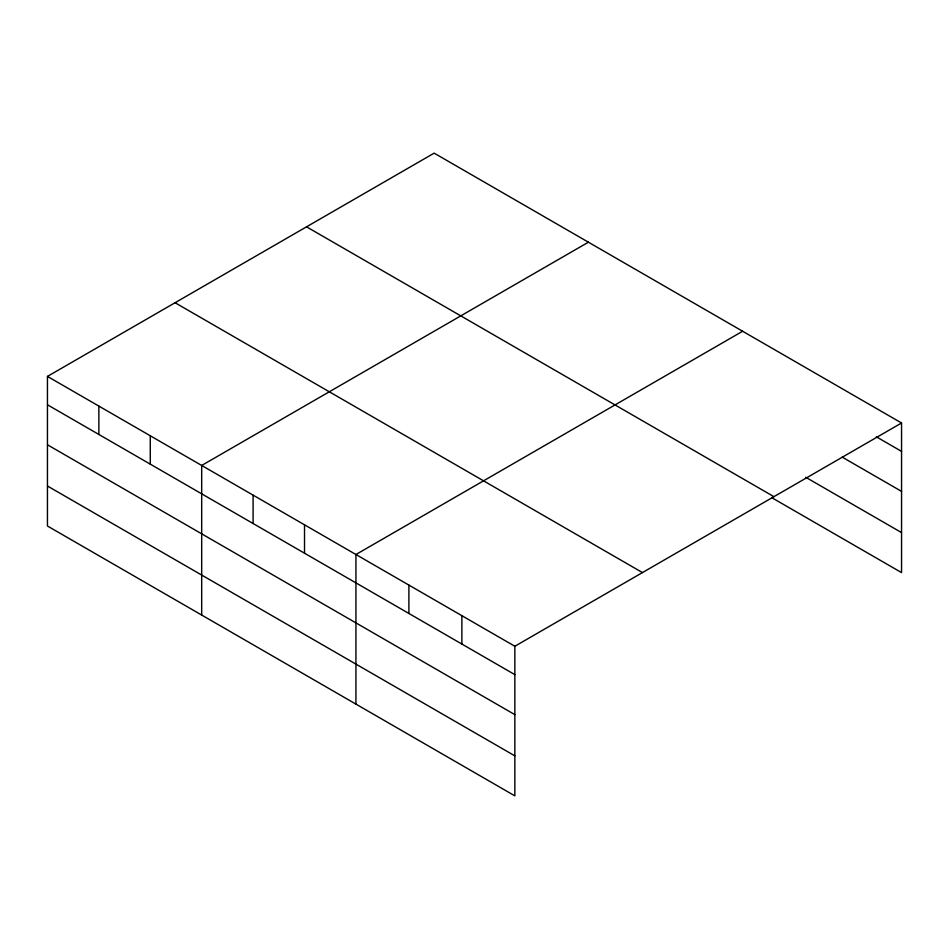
<?xml version="1.0" encoding="UTF-8"?>
<svg xmlns="http://www.w3.org/2000/svg" width="949" height="949" viewBox="0 0 949 949"><rect width="100%" height="100%" fill="white"/><g stroke="black" fill="none" stroke-linecap="round" stroke-linejoin="round"><path stroke-width="1.42" d="M47.45 376.409L514.844 646.257L514.844 795.855L47.45 526.007L47.45 376.409L434.156 153.145L901.55 422.993L901.55 572.591L771.644 497.596M588.392 242.197L201.686 465.461L201.686 615.059M742.64 331.248L355.934 554.513L355.934 704.111M514.844 646.257L901.55 422.993M876.33 436.813L901.55 451.38M842.273 457.157L901.55 491.38M805.701 477.252L901.55 532.591M306.539 226.823L773.933 496.671M175.067 302.731L642.461 572.579M47.45 404.784L514.844 674.632M47.45 444.784L514.844 714.633M47.45 486.007L514.844 755.855M461.878 615.676L461.878 644.051M408.9 585.094L408.9 613.469M304.522 524.821L304.522 553.208M253.098 495.141L253.098 523.516M150.274 435.769L150.274 464.156M98.862 406.089L98.862 434.476"/></g></svg>
